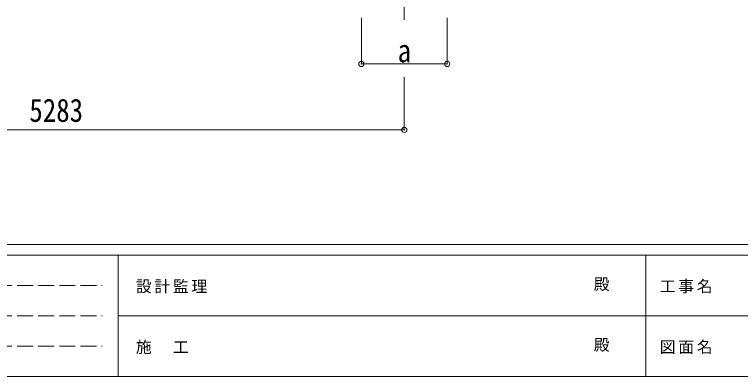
# Model space of a CAD drawing. Units: millimetres at full size, sheet at 1:40; details may follow other scales. Extents: x -11243 to 11243, y -7760 to 7760.
# Drawn here: x -5383 to 119, y -7760 to -5015 of the extents above; entities that cross this region are included whole.
import ezdxf
from ezdxf.enums import TextEntityAlignment as Align

# ---------------------------------------------------------------- set-up
doc = ezdxf.new("R2010")
doc.units = ezdxf.units.MM
doc.header["$LTSCALE"] = 40
doc.header["$PDMODE"] = 32
doc.header["$PDSIZE"] = 40
doc.linetypes.add('CHAIN1', pattern=[8, 5, -1, 1, -1])
doc.linetypes.add('DASHED3', pattern=[4, 3, -1])
for name, color, linetype, lineweight in [('0-1_本体', 5, 'CHAIN1', 9), ('0-6_OTH_LINE', 6, 'Continuous', 9), ('F-0_240', 7, 'Continuous', 9)]:
    doc.layers.add(name, color=color, linetype=linetype, lineweight=lineweight)
doc.styles.add('ＭＳ ゴシック', font='')
doc.styles.get('ＭＳ ゴシック').set_extended_font_data('MS Gothic')

msp = doc.modelspace()

# ---------------------------------------------------------------- linework, layer by layer
at = {"layer": '0-1_本体'}
msp.add_line((-2429.01, -4633.68), (-2429.01, -5054.76), dxfattribs=at)
at = {"layer": '0-6_OTH_LINE'}
for p, q in [((-2754.01, -5389.6), (-2754.01, -5039.62)), ((-2104.01, -5389.6), (-2104.01, -5039.62)), ((-2754.01, -5389.6), (-2104.01, -5389.6)), ((-2429.01, -5889.62), (-2429.01, -5489.62)), ((-7712.01, -5889.62), (-2429.01, -5889.62))]:
    msp.add_line(p, q, dxfattribs=at)
for p in [(-2754.01, -5389.6), (-2104.01, -5389.6), (-2429.01, -5889.62)]:
    msp.add_point(p, dxfattribs=at)
at = {"layer": 'F-0_240', "color": 5}
for p, q in [((-11242.74, -6760), (10677.26, -6760)), ((-11242.74, -6840), (7121.58, -6840)), ((-4598.42, -6840), (-4598.42, -7760)), ((-598.42, -6840), (-598.42, -7760)), ((-4598.42, -7300), (3601.58, -7300)), ((-11242.74, -7760), (10677.26, -7760))]:
    msp.add_line(p, q, dxfattribs=at)
at = {"layer": 'F-0_240', "color": 4, "linetype": 'DASHED3'}
for p, q in [((-11122.75, -7070), (-4718.42, -7070)), ((-11122.75, -7300), (-4718.42, -7300)), ((-11122.75, -7530), (-4718.42, -7530))]:
    msp.add_line(p, q, dxfattribs=at)

# ---------------------------------------------------------------- texts
at = {"layer": '0-6_OTH_LINE', "color": 7, "style": 'ＭＳ ゴシック', "width": 0.85}
for s, p in [('a', (-2479.01, -5429.6)), ('5283', (-5270.51, -5881.62))]:
    msp.add_text(s, height=176, dxfattribs=at).set_placement(p, align=Align.BOTTOM_LEFT)
at = {"layer": 'F-0_240', "style": 'ＭＳ ゴシック'}
for p in [(-992.7, -7130), (-992.7, -7590)]:
    msp.add_text('殿', height=87.98, dxfattribs=at).set_placement(p, align=Align.BOTTOM_LEFT)
at = {"layer": 'F-0_240', "char_height": 87.98, "attachment_point": 7, "style": 'ＭＳ ゴシック'}
for s, insert in [('\\T1.17;設計監理', (-4463.32, -7130)), ('\\T1.17;工事名', (-492.95, -7130)), ('\\T1.17;施\u3000工', (-4463.32, -7590)), ('\\T1.17;図面名', (-492.95, -7590))]:
    msp.add_mtext(s, dxfattribs=dict(at, insert=insert))

doc.saveas('drawing.dxf')
